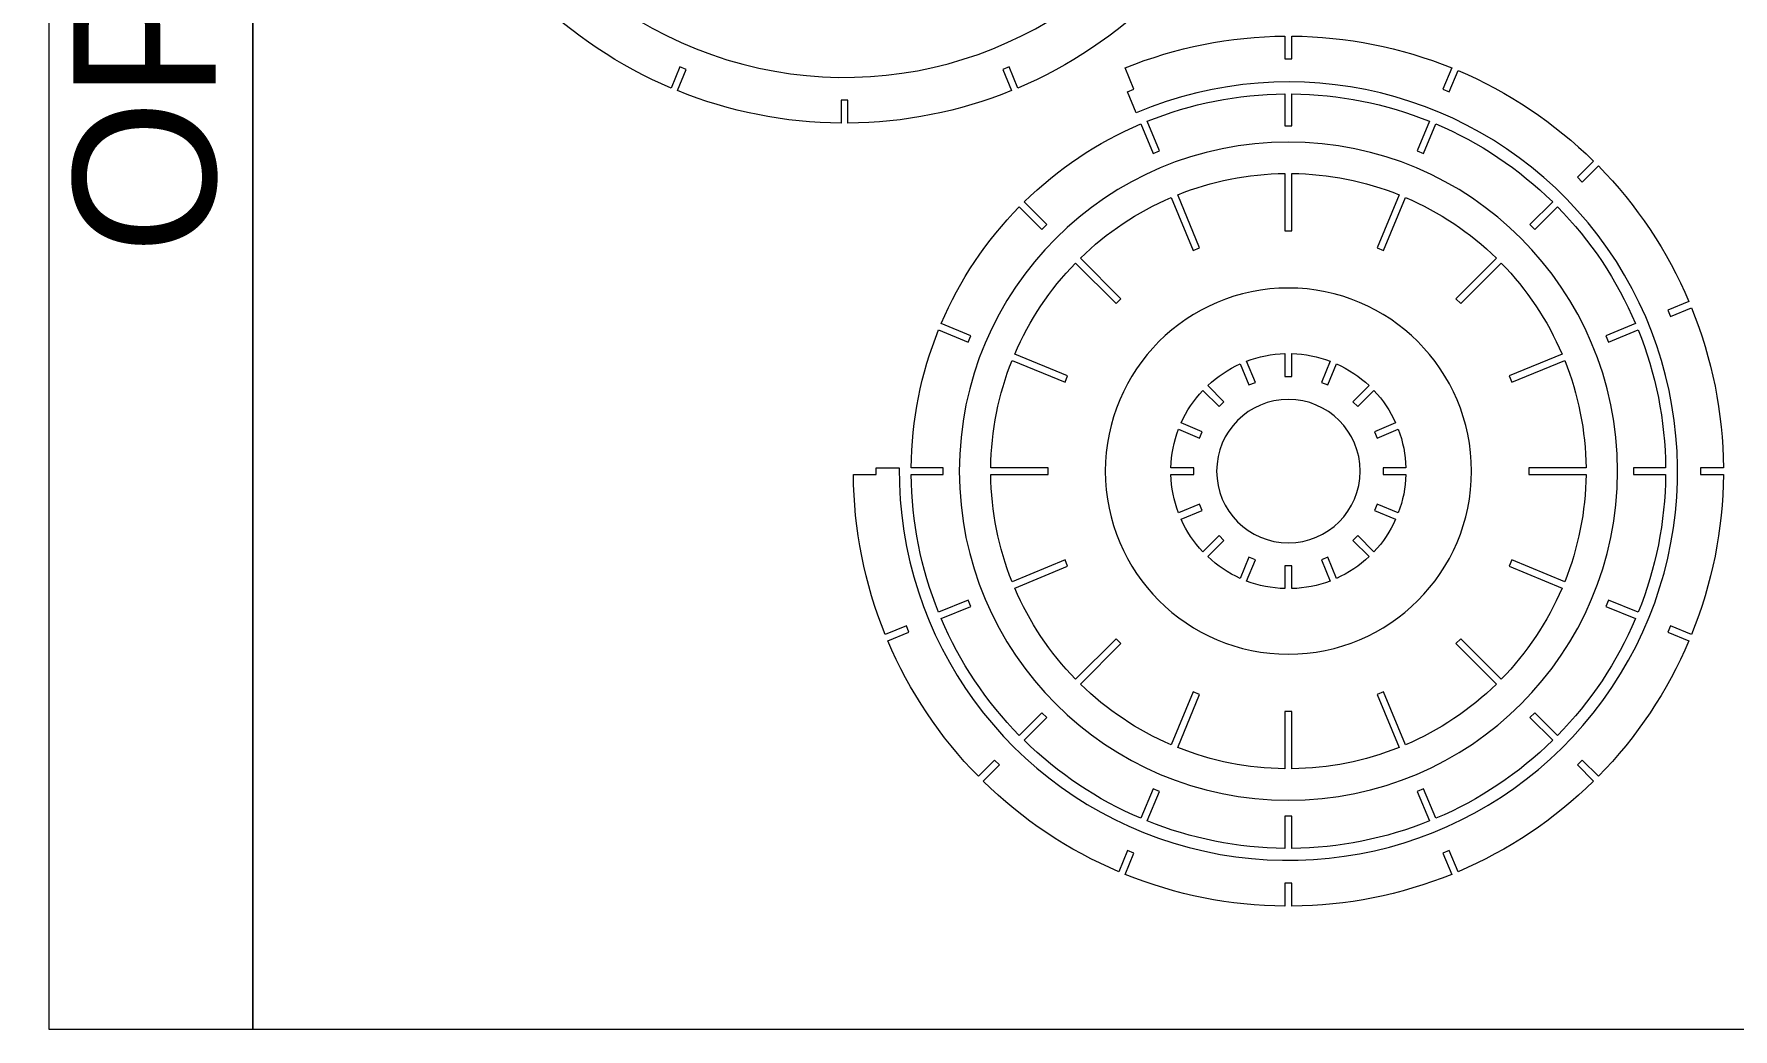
# Model space of a CAD drawing. Header units: millimetres. Extents: x -2039 to 2031, y -1914 to 1914.
# Drawn here: x -2039 to -556, y -1914 to -1046 of the extents above; entities that cross this region are included whole.
import ezdxf

# ---------------------------------------------------------------- set-up
doc = ezdxf.new("R2010")
doc.units = ezdxf.units.MM
doc.header["$MEASUREMENT"] = 0
doc.layers.add('Camada 1', color=7, linetype='Continuous')
doc.styles.add('1', font='Arial', dxfattribs={"height": 1})

msp = doc.modelspace()

# ---------------------------------------------------------------- linework, layer by layer
at = {"layer": 'Camada 1', "color": 142, "lineweight": 20}
for points in [[(-2026.1685, -1914.3925), (-1848.1343, -1914.3925), (-1848.1343, 204.1259), (-2026.1685, 204.1259), (-2026.1685, -1914.3925)], [(-1848.1343, -1914.3924), (2030.9509, -1914.3924), (2030.9509, 63.9714), (-1848.1343, 63.9714), (-1848.1343, -1914.3924)]]:
    msp.add_lwpolyline(points, close=True, dxfattribs=at)
at = {"layer": 'Camada 1', "color": 230, "lineweight": 9}
for points, knots in [([(-1059.4315, -459.0301), (-1094.3239, -424.6729), (-1135.4007, -397.2261), (-1180.4951, -378.1377), (-1180.4951, -378.1377), (-1180.4951, -378.1377), (-1188.1445, -396.6047), (-1188.1445, -396.6047), (-1188.1445, -396.6047), (-1188.1445, -396.6047), (-1193.6877, -394.3085), (-1193.6877, -394.3085), (-1193.6877, -394.3085), (-1193.6877, -394.3085), (-1186.0385, -375.8417), (-1186.0385, -375.8417), (-1186.0385, -375.8417), (-1231.4227, -357.4525), (-1279.8761, -347.8145), (-1328.8431, -347.4361), (-1328.8431, -347.4361), (-1328.8431, -347.4361), (-1328.8431, -367.4245), (-1328.8431, -367.4245), (-1328.8431, -367.4245), (-1328.8431, -367.4245), (-1334.8431, -367.4245), (-1334.8431, -367.4245), (-1334.8431, -367.4245), (-1334.8431, -367.4245), (-1334.8431, -347.4361), (-1334.8431, -347.4361), (-1334.8431, -347.4361), (-1383.8099, -347.8145), (-1432.2633, -357.4525), (-1477.6477, -375.8417), (-1477.6477, -375.8417), (-1477.6477, -375.8417), (-1469.9985, -394.3085), (-1469.9985, -394.3085), (-1469.9985, -394.3085), (-1469.9985, -394.3085), (-1475.5417, -396.6047), (-1475.5417, -396.6047), (-1475.5417, -396.6047), (-1475.5417, -396.6047), (-1467.8813, -415.0935), (-1467.8813, -415.0935), (-1467.8813, -415.0935), (-1326.1589, -354.9555), (-1161.7663, -395.0075), (-1063.5879, -513.5943), (-1063.5879, -513.5943), (-965.4093, -632.1809), (-956.7435, -801.1603), (-1042.2761, -929.1681), (-1042.2761, -929.1681), (-1127.8087, -1057.1761), (-1287.2417, -1113.8347), (-1434.3725, -1068.5099), (-1434.3725, -1068.5099), (-1581.5035, -1023.1851), (-1681.4163, -886.6327), (-1680.0901, -732.6845), (-1680.0901, -732.6845), (-1680.0901, -732.6845), (-1700.1031, -732.6845), (-1700.1031, -732.6845), (-1700.1031, -732.6845), (-1700.1031, -732.6845), (-1700.1031, -738.6845), (-1700.1031, -738.6845), (-1700.1031, -738.6845), (-1700.1031, -738.6845), (-1720.0915, -738.6845), (-1720.0915, -738.6845), (-1720.0915, -738.6845), (-1719.7131, -787.6513), (-1710.0751, -836.1047), (-1691.6859, -881.4891), (-1691.6859, -881.4891), (-1691.6859, -881.4891), (-1673.2189, -873.8399), (-1673.2189, -873.8399), (-1673.2189, -873.8399), (-1673.2189, -873.8399), (-1670.9229, -879.3831), (-1670.9229, -879.3831), (-1670.9229, -879.3831), (-1670.9229, -879.3831), (-1689.3897, -887.0323), (-1689.3897, -887.0323), (-1689.3897, -887.0323), (-1670.3013, -932.1271), (-1642.8547, -973.2039), (-1608.4975, -1008.0963), (-1608.4975, -1008.0963), (-1608.4975, -1008.0963), (-1594.3635, -993.9623), (-1594.3635, -993.9623), (-1594.3635, -993.9623), (-1594.3635, -993.9623), (-1590.1209, -998.2049), (-1590.1209, -998.2049), (-1590.1209, -998.2049), (-1590.1209, -998.2049), (-1604.2549, -1012.3389), (-1604.2549, -1012.3389), (-1604.2549, -1012.3389), (-1569.3625, -1046.6961), (-1528.2857, -1074.1429), (-1483.1909, -1093.2311), (-1483.1909, -1093.2311), (-1483.1909, -1093.2311), (-1475.5417, -1074.7643), (-1475.5417, -1074.7643), (-1475.5417, -1074.7643), (-1475.5417, -1074.7643), (-1469.9985, -1077.0605), (-1469.9985, -1077.0605), (-1469.9985, -1077.0605), (-1469.9985, -1077.0605), (-1477.6477, -1095.5273), (-1477.6477, -1095.5273), (-1477.6477, -1095.5273), (-1432.2633, -1113.9165), (-1383.8099, -1123.5545), (-1334.8431, -1123.9329), (-1334.8431, -1123.9329), (-1334.8431, -1123.9329), (-1334.8431, -1103.9445), (-1334.8431, -1103.9445), (-1334.8431, -1103.9445), (-1334.8431, -1103.9445), (-1328.8431, -1103.9445), (-1328.8431, -1103.9445), (-1328.8431, -1103.9445), (-1328.8431, -1103.9445), (-1328.8431, -1123.9329), (-1328.8431, -1123.9329), (-1328.8431, -1123.9329), (-1279.8761, -1123.5545), (-1231.4227, -1113.9165), (-1186.0385, -1095.5273), (-1186.0385, -1095.5273), (-1186.0385, -1095.5273), (-1193.6877, -1077.0605), (-1193.6877, -1077.0605), (-1193.6877, -1077.0605), (-1193.6877, -1077.0605), (-1188.1445, -1074.7643), (-1188.1445, -1074.7643), (-1188.1445, -1074.7643), (-1188.1445, -1074.7643), (-1180.4951, -1093.2311), (-1180.4951, -1093.2311), (-1180.4951, -1093.2311), (-1135.4007, -1074.1429), (-1094.3239, -1046.6961), (-1059.4315, -1012.3389), (-1059.4315, -1012.3389), (-1059.4315, -1012.3389), (-1073.5655, -998.2049), (-1073.5655, -998.2049), (-1073.5655, -998.2049), (-1073.5655, -998.2049), (-1069.3227, -993.9623), (-1069.3227, -993.9623), (-1069.3227, -993.9623), (-1069.3227, -993.9623), (-1055.1889, -1008.0963), (-1055.1889, -1008.0963), (-1055.1889, -1008.0963), (-1020.8315, -973.2039), (-993.3849, -932.1271), (-974.2965, -887.0323), (-974.2965, -887.0323), (-974.2965, -887.0323), (-992.7635, -879.3831), (-992.7635, -879.3831), (-992.7635, -879.3831), (-992.7635, -879.3831), (-990.4673, -873.8399), (-990.4673, -873.8399), (-990.4673, -873.8399), (-990.4673, -873.8399), (-972.0005, -881.4891), (-972.0005, -881.4891), (-972.0005, -881.4891), (-953.6111, -836.1047), (-943.9733, -787.6513), (-943.5949, -738.6845), (-943.5949, -738.6845), (-943.5949, -738.6845), (-963.5833, -738.6845), (-963.5833, -738.6845), (-963.5833, -738.6845), (-963.5833, -738.6845), (-963.5833, -732.6845), (-963.5833, -732.6845), (-963.5833, -732.6845), (-963.5833, -732.6845), (-943.5949, -732.6845), (-943.5949, -732.6845), (-943.5949, -732.6845), (-943.9733, -683.7175), (-953.6111, -635.2643), (-972.0005, -589.8799), (-972.0005, -589.8799), (-972.0005, -589.8799), (-990.4673, -597.5291), (-990.4673, -597.5291), (-990.4673, -597.5291), (-990.4673, -597.5291), (-992.7635, -591.9859), (-992.7635, -591.9859), (-992.7635, -591.9859), (-992.7635, -591.9859), (-974.2965, -584.3367), (-974.2965, -584.3367), (-974.2965, -584.3367), (-993.3849, -539.2419), (-1020.8315, -498.1651), (-1055.1889, -463.2727), (-1055.1889, -463.2727), (-1055.1889, -463.2727), (-1069.3227, -477.4067), (-1069.3227, -477.4067), (-1069.3227, -477.4067), (-1069.3227, -477.4067), (-1073.5655, -473.1641), (-1073.5655, -473.1641), (-1073.5655, -473.1641), (-1073.5655, -473.1641), (-1059.4315, -459.0301), (-1059.4315, -459.0301)], [0, 0, 0, 0, 0.016666667, 0.016666667, 0.016666667, 0.016666667, 0.033333333, 0.033333333, 0.033333333, 0.033333333, 0.05, 0.05, 0.05, 0.05, 0.066666667, 0.066666667, 0.066666667, 0.066666667, 0.083333333, 0.083333333, 0.083333333, 0.083333333, 0.1, 0.1, 0.1, 0.1, 0.116666667, 0.116666667, 0.116666667, 0.116666667, 0.133333333, 0.133333333, 0.133333333, 0.133333333, 0.15, 0.15, 0.15, 0.15, 0.166666667, 0.166666667, 0.166666667, 0.166666667, 0.183333333, 0.183333333, 0.183333333, 0.183333333, 0.2, 0.2, 0.2, 0.2, 0.216666667, 0.216666667, 0.216666667, 0.216666667, 0.233333333, 0.233333333, 0.233333333, 0.233333333, 0.25, 0.25, 0.25, 0.25, 0.266666667, 0.266666667, 0.266666667, 0.266666667, 0.283333333, 0.283333333, 0.283333333, 0.283333333, 0.3, 0.3, 0.3, 0.3, 0.316666667, 0.316666667, 0.316666667, 0.316666667, 0.333333333, 0.333333333, 0.333333333, 0.333333333, 0.35, 0.35, 0.35, 0.35, 0.366666667, 0.366666667, 0.366666667, 0.366666667, 0.383333333, 0.383333333, 0.383333333, 0.383333333, 0.4, 0.4, 0.4, 0.4, 0.416666667, 0.416666667, 0.416666667, 0.416666667, 0.433333333, 0.433333333, 0.433333333, 0.433333333, 0.45, 0.45, 0.45, 0.45, 0.466666667, 0.466666667, 0.466666667, 0.466666667, 0.483333333, 0.483333333, 0.483333333, 0.483333333, 0.5, 0.5, 0.5, 0.5, 0.516666667, 0.516666667, 0.516666667, 0.516666667, 0.533333333, 0.533333333, 0.533333333, 0.533333333, 0.55, 0.55, 0.55, 0.55, 0.566666667, 0.566666667, 0.566666667, 0.566666667, 0.583333333, 0.583333333, 0.583333333, 0.583333333, 0.6, 0.6, 0.6, 0.6, 0.616666667, 0.616666667, 0.616666667, 0.616666667, 0.633333333, 0.633333333, 0.633333333, 0.633333333, 0.65, 0.65, 0.65, 0.65, 0.666666667, 0.666666667, 0.666666667, 0.666666667, 0.683333333, 0.683333333, 0.683333333, 0.683333333, 0.7, 0.7, 0.7, 0.7, 0.716666667, 0.716666667, 0.716666667, 0.716666667, 0.733333333, 0.733333333, 0.733333333, 0.733333333, 0.75, 0.75, 0.75, 0.75, 0.766666667, 0.766666667, 0.766666667, 0.766666667, 0.783333333, 0.783333333, 0.783333333, 0.783333333, 0.8, 0.8, 0.8, 0.8, 0.816666667, 0.816666667, 0.816666667, 0.816666667, 0.833333333, 0.833333333, 0.833333333, 0.833333333, 0.85, 0.85, 0.85, 0.85, 0.866666667, 0.866666667, 0.866666667, 0.866666667, 0.883333333, 0.883333333, 0.883333333, 0.883333333, 0.9, 0.9, 0.9, 0.9, 0.916666667, 0.916666667, 0.916666667, 0.916666667, 0.933333333, 0.933333333, 0.933333333, 0.933333333, 0.95, 0.95, 0.95, 0.95, 0.966666667, 0.966666667, 0.966666667, 0.966666667, 1, 1, 1, 1]), ([(-1210.7161, -1698.1169), (-1176.6235, -1731.6749), (-1136.4961, -1758.4875), (-1092.4457, -1777.1429), (-1092.4457, -1777.1429), (-1092.4457, -1777.1429), (-1084.7967, -1758.6761), (-1084.7967, -1758.6761), (-1084.7967, -1758.6761), (-1084.7967, -1758.6761), (-1079.2533, -1760.9723), (-1079.2533, -1760.9723), (-1079.2533, -1760.9723), (-1079.2533, -1760.9723), (-1086.9025, -1779.4389), (-1086.9025, -1779.4389), (-1086.9025, -1779.4389), (-1042.5629, -1797.3959), (-995.2291, -1806.8111), (-947.3929, -1807.1891), (-947.3929, -1807.1891), (-947.3929, -1807.1891), (-947.3929, -1787.2009), (-947.3929, -1787.2009), (-947.3929, -1787.2009), (-947.3929, -1787.2009), (-941.3929, -1787.2009), (-941.3929, -1787.2009), (-941.3929, -1787.2009), (-941.3929, -1787.2009), (-941.3929, -1807.1891), (-941.3929, -1807.1891), (-941.3929, -1807.1891), (-893.5567, -1806.8111), (-846.2229, -1797.3959), (-801.8833, -1779.4389), (-801.8833, -1779.4389), (-801.8833, -1779.4389), (-809.5325, -1760.9723), (-809.5325, -1760.9723), (-809.5325, -1760.9723), (-809.5325, -1760.9723), (-803.9891, -1758.6761), (-803.9891, -1758.6761), (-803.9891, -1758.6761), (-803.9891, -1758.6761), (-796.3401, -1777.1429), (-796.3401, -1777.1429), (-796.3401, -1777.1429), (-752.2899, -1758.4875), (-712.1621, -1731.6749), (-678.0695, -1698.1169), (-678.0695, -1698.1169), (-678.0695, -1698.1169), (-692.2033, -1683.9833), (-692.2033, -1683.9833), (-692.2033, -1683.9833), (-692.2033, -1683.9833), (-687.9607, -1679.7405), (-687.9607, -1679.7405), (-687.9607, -1679.7405), (-687.9607, -1679.7405), (-673.8269, -1693.8743), (-673.8269, -1693.8743), (-673.8269, -1693.8743), (-640.2689, -1659.7817), (-613.4565, -1619.6541), (-594.8011, -1575.6041), (-594.8011, -1575.6041), (-594.8011, -1575.6041), (-613.2677, -1567.9549), (-613.2677, -1567.9549), (-613.2677, -1567.9549), (-613.2677, -1567.9549), (-610.9715, -1562.4117), (-610.9715, -1562.4117), (-610.9715, -1562.4117), (-610.9715, -1562.4117), (-592.5049, -1570.0607), (-592.5049, -1570.0607), (-592.5049, -1570.0607), (-574.5481, -1525.7211), (-565.1327, -1478.3873), (-564.7547, -1430.5511), (-564.7547, -1430.5511), (-564.7547, -1430.5511), (-584.7429, -1430.5511), (-584.7429, -1430.5511), (-584.7429, -1430.5511), (-584.7429, -1430.5511), (-584.7429, -1424.5511), (-584.7429, -1424.5511), (-584.7429, -1424.5511), (-584.7429, -1424.5511), (-564.7547, -1424.5511), (-564.7547, -1424.5511), (-564.7547, -1424.5511), (-565.1327, -1376.7149), (-574.5481, -1329.3811), (-592.5049, -1285.0415), (-592.5049, -1285.0415), (-592.5049, -1285.0415), (-610.9715, -1292.6907), (-610.9715, -1292.6907), (-610.9715, -1292.6907), (-610.9715, -1292.6907), (-613.2677, -1287.1475), (-613.2677, -1287.1475), (-613.2677, -1287.1475), (-613.2677, -1287.1475), (-594.8011, -1279.4983), (-594.8011, -1279.4983), (-594.8011, -1279.4983), (-613.4565, -1235.4481), (-640.2689, -1195.3203), (-673.8269, -1161.2277), (-673.8269, -1161.2277), (-673.8269, -1161.2277), (-687.9607, -1175.3615), (-687.9607, -1175.3615), (-687.9607, -1175.3615), (-687.9607, -1175.3615), (-692.2033, -1171.1189), (-692.2033, -1171.1189), (-692.2033, -1171.1189), (-692.2033, -1171.1189), (-678.0695, -1156.9851), (-678.0695, -1156.9851), (-678.0695, -1156.9851), (-712.1621, -1123.4271), (-752.2899, -1096.6147), (-796.3401, -1077.9593), (-796.3401, -1077.9593), (-796.3401, -1077.9593), (-803.9891, -1096.4259), (-803.9891, -1096.4259), (-803.9891, -1096.4259), (-803.9891, -1096.4259), (-809.5325, -1094.1299), (-809.5325, -1094.1299), (-809.5325, -1094.1299), (-809.5325, -1094.1299), (-801.8833, -1075.6631), (-801.8833, -1075.6631), (-801.8833, -1075.6631), (-846.2229, -1057.7063), (-893.5567, -1048.2911), (-941.3929, -1047.9131), (-941.3929, -1047.9131), (-941.3929, -1047.9131), (-941.3929, -1067.9011), (-941.3929, -1067.9011), (-941.3929, -1067.9011), (-941.3929, -1067.9011), (-947.3929, -1067.9011), (-947.3929, -1067.9011), (-947.3929, -1067.9011), (-947.3929, -1067.9011), (-947.3929, -1047.9131), (-947.3929, -1047.9131), (-947.3929, -1047.9131), (-995.2291, -1048.2911), (-1042.5629, -1057.7063), (-1086.9025, -1075.6631), (-1086.9025, -1075.6631), (-1086.9025, -1075.6631), (-1079.2533, -1094.1299), (-1079.2533, -1094.1299), (-1079.2533, -1094.1299), (-1079.2533, -1094.1299), (-1084.7967, -1096.4259), (-1084.7967, -1096.4259), (-1084.7967, -1096.4259), (-1084.7967, -1096.4259), (-1077.1363, -1114.9151), (-1077.1363, -1114.9151), (-1077.1363, -1114.9151), (-938.9177, -1056.2283), (-778.5659, -1095.2681), (-682.7933, -1210.9231), (-682.7933, -1210.9231), (-587.0205, -1326.5781), (-578.5591, -1491.3967), (-661.9847, -1616.2511), (-661.9847, -1616.2511), (-745.4103, -1741.1057), (-900.9213, -1796.3609), (-1044.4229, -1752.1371), (-1044.4229, -1752.1371), (-1187.9245, -1707.9131), (-1285.3557, -1574.7069), (-1284.0295, -1424.5511), (-1284.0295, -1424.5511), (-1284.0295, -1424.5511), (-1304.0427, -1424.5511), (-1304.0427, -1424.5511), (-1304.0427, -1424.5511), (-1304.0427, -1424.5511), (-1304.0427, -1430.5511), (-1304.0427, -1430.5511), (-1304.0427, -1430.5511), (-1304.0427, -1430.5511), (-1324.0309, -1430.5511), (-1324.0309, -1430.5511), (-1324.0309, -1430.5511), (-1323.6529, -1478.3873), (-1314.2375, -1525.7211), (-1296.2807, -1570.0607), (-1296.2807, -1570.0607), (-1296.2807, -1570.0607), (-1277.8141, -1562.4117), (-1277.8141, -1562.4117), (-1277.8141, -1562.4117), (-1277.8141, -1562.4117), (-1275.5179, -1567.9549), (-1275.5179, -1567.9549), (-1275.5179, -1567.9549), (-1275.5179, -1567.9549), (-1293.9845, -1575.6041), (-1293.9845, -1575.6041), (-1293.9845, -1575.6041), (-1275.3293, -1619.6541), (-1248.5167, -1659.7817), (-1214.9587, -1693.8743), (-1214.9587, -1693.8743), (-1214.9587, -1693.8743), (-1200.8249, -1679.7405), (-1200.8249, -1679.7405), (-1200.8249, -1679.7405), (-1200.8249, -1679.7405), (-1196.5823, -1683.9833), (-1196.5823, -1683.9833), (-1196.5823, -1683.9833), (-1196.5823, -1683.9833), (-1210.7161, -1698.1169), (-1210.7161, -1698.1169)], [0, 0, 0, 0, 0.016666667, 0.016666667, 0.016666667, 0.016666667, 0.033333333, 0.033333333, 0.033333333, 0.033333333, 0.05, 0.05, 0.05, 0.05, 0.066666667, 0.066666667, 0.066666667, 0.066666667, 0.083333333, 0.083333333, 0.083333333, 0.083333333, 0.1, 0.1, 0.1, 0.1, 0.116666667, 0.116666667, 0.116666667, 0.116666667, 0.133333333, 0.133333333, 0.133333333, 0.133333333, 0.15, 0.15, 0.15, 0.15, 0.166666667, 0.166666667, 0.166666667, 0.166666667, 0.183333333, 0.183333333, 0.183333333, 0.183333333, 0.2, 0.2, 0.2, 0.2, 0.216666667, 0.216666667, 0.216666667, 0.216666667, 0.233333333, 0.233333333, 0.233333333, 0.233333333, 0.25, 0.25, 0.25, 0.25, 0.266666667, 0.266666667, 0.266666667, 0.266666667, 0.283333333, 0.283333333, 0.283333333, 0.283333333, 0.3, 0.3, 0.3, 0.3, 0.316666667, 0.316666667, 0.316666667, 0.316666667, 0.333333333, 0.333333333, 0.333333333, 0.333333333, 0.35, 0.35, 0.35, 0.35, 0.366666667, 0.366666667, 0.366666667, 0.366666667, 0.383333333, 0.383333333, 0.383333333, 0.383333333, 0.4, 0.4, 0.4, 0.4, 0.416666667, 0.416666667, 0.416666667, 0.416666667, 0.433333333, 0.433333333, 0.433333333, 0.433333333, 0.45, 0.45, 0.45, 0.45, 0.466666667, 0.466666667, 0.466666667, 0.466666667, 0.483333333, 0.483333333, 0.483333333, 0.483333333, 0.5, 0.5, 0.5, 0.5, 0.516666667, 0.516666667, 0.516666667, 0.516666667, 0.533333333, 0.533333333, 0.533333333, 0.533333333, 0.55, 0.55, 0.55, 0.55, 0.566666667, 0.566666667, 0.566666667, 0.566666667, 0.583333333, 0.583333333, 0.583333333, 0.583333333, 0.6, 0.6, 0.6, 0.6, 0.616666667, 0.616666667, 0.616666667, 0.616666667, 0.633333333, 0.633333333, 0.633333333, 0.633333333, 0.65, 0.65, 0.65, 0.65, 0.666666667, 0.666666667, 0.666666667, 0.666666667, 0.683333333, 0.683333333, 0.683333333, 0.683333333, 0.7, 0.7, 0.7, 0.7, 0.716666667, 0.716666667, 0.716666667, 0.716666667, 0.733333333, 0.733333333, 0.733333333, 0.733333333, 0.75, 0.75, 0.75, 0.75, 0.766666667, 0.766666667, 0.766666667, 0.766666667, 0.783333333, 0.783333333, 0.783333333, 0.783333333, 0.8, 0.8, 0.8, 0.8, 0.816666667, 0.816666667, 0.816666667, 0.816666667, 0.833333333, 0.833333333, 0.833333333, 0.833333333, 0.85, 0.85, 0.85, 0.85, 0.866666667, 0.866666667, 0.866666667, 0.866666667, 0.883333333, 0.883333333, 0.883333333, 0.883333333, 0.9, 0.9, 0.9, 0.9, 0.916666667, 0.916666667, 0.916666667, 0.916666667, 0.933333333, 0.933333333, 0.933333333, 0.933333333, 0.95, 0.95, 0.95, 0.95, 0.966666667, 0.966666667, 0.966666667, 0.966666667, 1, 1, 1, 1]), ([(-641.4033, -1298.8017), (-657.5215, -1260.8701), (-680.6187, -1226.3025), (-709.4947, -1196.8955), (-709.4947, -1196.8955), (-709.4947, -1196.8955), (-729.2839, -1216.6849), (-729.2839, -1216.6849), (-729.2839, -1216.6849), (-729.2839, -1216.6849), (-733.5267, -1212.4423), (-733.5267, -1212.4423), (-733.5267, -1212.4423), (-733.5267, -1212.4423), (-713.7373, -1192.6529), (-713.7373, -1192.6529), (-713.7373, -1192.6529), (-743.1443, -1163.7771), (-777.7119, -1140.6797), (-815.6433, -1124.5615), (-815.6433, -1124.5615), (-815.6433, -1124.5615), (-826.3533, -1150.4175), (-826.3533, -1150.4175), (-826.3533, -1150.4175), (-826.3533, -1150.4175), (-831.8965, -1148.1215), (-831.8965, -1148.1215), (-831.8965, -1148.1215), (-831.8965, -1148.1215), (-821.1865, -1122.2655), (-821.1865, -1122.2655), (-821.1865, -1122.2655), (-859.4055, -1106.8411), (-900.1805, -1098.7305), (-941.3927, -1098.3549), (-941.3927, -1098.3549), (-941.3927, -1098.3549), (-941.3927, -1126.3413), (-941.3927, -1126.3413), (-941.3927, -1126.3413), (-941.3927, -1126.3413), (-947.3927, -1126.3413), (-947.3927, -1126.3413), (-947.3927, -1126.3413), (-947.3927, -1126.3413), (-947.3927, -1098.3549), (-947.3927, -1098.3549), (-947.3927, -1098.3549), (-988.6049, -1098.7305), (-1029.3803, -1106.8411), (-1067.5991, -1122.2655), (-1067.5991, -1122.2655), (-1067.5991, -1122.2655), (-1056.8891, -1148.1215), (-1056.8891, -1148.1215), (-1056.8891, -1148.1215), (-1056.8891, -1148.1215), (-1062.4325, -1150.4175), (-1062.4325, -1150.4175), (-1062.4325, -1150.4175), (-1062.4325, -1150.4175), (-1073.1423, -1124.5615), (-1073.1423, -1124.5615), (-1073.1423, -1124.5615), (-1111.0737, -1140.6797), (-1145.6413, -1163.7771), (-1175.0483, -1192.6529), (-1175.0483, -1192.6529), (-1175.0483, -1192.6529), (-1155.2591, -1212.4423), (-1155.2591, -1212.4423), (-1155.2591, -1212.4423), (-1155.2591, -1212.4423), (-1159.5017, -1216.6849), (-1159.5017, -1216.6849), (-1159.5017, -1216.6849), (-1159.5017, -1216.6849), (-1179.2911, -1196.8955), (-1179.2911, -1196.8955), (-1179.2911, -1196.8955), (-1208.1669, -1226.3025), (-1231.2643, -1260.8701), (-1247.3825, -1298.8017), (-1247.3825, -1298.8017), (-1247.3825, -1298.8017), (-1221.5265, -1309.5115), (-1221.5265, -1309.5115), (-1221.5265, -1309.5115), (-1221.5265, -1309.5115), (-1223.8225, -1315.0547), (-1223.8225, -1315.0547), (-1223.8225, -1315.0547), (-1223.8225, -1315.0547), (-1249.6785, -1304.3449), (-1249.6785, -1304.3449), (-1249.6785, -1304.3449), (-1265.1027, -1342.5637), (-1273.2135, -1383.3389), (-1273.5891, -1424.5513), (-1273.5891, -1424.5513), (-1273.5891, -1424.5513), (-1245.6027, -1424.5513), (-1245.6027, -1424.5513), (-1245.6027, -1424.5513), (-1245.6027, -1424.5513), (-1245.6027, -1430.5513), (-1245.6027, -1430.5513), (-1245.6027, -1430.5513), (-1245.6027, -1430.5513), (-1273.5891, -1430.5513), (-1273.5891, -1430.5513), (-1273.5891, -1430.5513), (-1273.2135, -1471.7635), (-1265.1027, -1512.5387), (-1249.6785, -1550.7575), (-1249.6785, -1550.7575), (-1249.6785, -1550.7575), (-1223.8225, -1540.0477), (-1223.8225, -1540.0477), (-1223.8225, -1540.0477), (-1223.8225, -1540.0477), (-1221.5265, -1545.5909), (-1221.5265, -1545.5909), (-1221.5265, -1545.5909), (-1221.5265, -1545.5909), (-1247.3825, -1556.3009), (-1247.3825, -1556.3009), (-1247.3825, -1556.3009), (-1231.2643, -1594.2323), (-1208.1669, -1628.7999), (-1179.2911, -1658.2069), (-1179.2911, -1658.2069), (-1179.2911, -1658.2069), (-1159.5017, -1638.4175), (-1159.5017, -1638.4175), (-1159.5017, -1638.4175), (-1159.5017, -1638.4175), (-1155.2591, -1642.6601), (-1155.2591, -1642.6601), (-1155.2591, -1642.6601), (-1155.2591, -1642.6601), (-1175.0483, -1662.4495), (-1175.0483, -1662.4495), (-1175.0483, -1662.4495), (-1145.6413, -1691.3253), (-1111.0737, -1714.4227), (-1073.1423, -1730.5409), (-1073.1423, -1730.5409), (-1073.1423, -1730.5409), (-1062.4325, -1704.6849), (-1062.4325, -1704.6849), (-1062.4325, -1704.6849), (-1062.4325, -1704.6849), (-1056.8891, -1706.9811), (-1056.8891, -1706.9811), (-1056.8891, -1706.9811), (-1056.8891, -1706.9811), (-1067.5991, -1732.8371), (-1067.5991, -1732.8371), (-1067.5991, -1732.8371), (-1029.3803, -1748.2613), (-988.6049, -1756.3719), (-947.3927, -1756.7475), (-947.3927, -1756.7475), (-947.3927, -1756.7475), (-947.3927, -1728.7613), (-947.3927, -1728.7613), (-947.3927, -1728.7613), (-947.3927, -1728.7613), (-941.3927, -1728.7613), (-941.3927, -1728.7613), (-941.3927, -1728.7613), (-941.3927, -1728.7613), (-941.3927, -1756.7475), (-941.3927, -1756.7475), (-941.3927, -1756.7475), (-900.1805, -1756.3719), (-859.4055, -1748.2613), (-821.1865, -1732.8371), (-821.1865, -1732.8371), (-821.1865, -1732.8371), (-831.8965, -1706.9811), (-831.8965, -1706.9811), (-831.8965, -1706.9811), (-831.8965, -1706.9811), (-826.3533, -1704.6849), (-826.3533, -1704.6849), (-826.3533, -1704.6849), (-826.3533, -1704.6849), (-815.6433, -1730.5409), (-815.6433, -1730.5409), (-815.6433, -1730.5409), (-777.7119, -1714.4227), (-743.1443, -1691.3253), (-713.7373, -1662.4495), (-713.7373, -1662.4495), (-713.7373, -1662.4495), (-733.5267, -1642.6601), (-733.5267, -1642.6601), (-733.5267, -1642.6601), (-733.5267, -1642.6601), (-729.2839, -1638.4175), (-729.2839, -1638.4175), (-729.2839, -1638.4175), (-729.2839, -1638.4175), (-709.4947, -1658.2069), (-709.4947, -1658.2069), (-709.4947, -1658.2069), (-680.6187, -1628.7999), (-657.5215, -1594.2323), (-641.4033, -1556.3009), (-641.4033, -1556.3009), (-641.4033, -1556.3009), (-667.2593, -1545.5909), (-667.2593, -1545.5909), (-667.2593, -1545.5909), (-667.2593, -1545.5909), (-664.9631, -1540.0477), (-664.9631, -1540.0477), (-664.9631, -1540.0477), (-664.9631, -1540.0477), (-639.1071, -1550.7575), (-639.1071, -1550.7575), (-639.1071, -1550.7575), (-623.6829, -1512.5387), (-615.5721, -1471.7635), (-615.1965, -1430.5513), (-615.1965, -1430.5513), (-615.1965, -1430.5513), (-643.1829, -1430.5513), (-643.1829, -1430.5513), (-643.1829, -1430.5513), (-643.1829, -1430.5513), (-643.1829, -1424.5513), (-643.1829, -1424.5513), (-643.1829, -1424.5513), (-643.1829, -1424.5513), (-615.1965, -1424.5513), (-615.1965, -1424.5513), (-615.1965, -1424.5513), (-615.5721, -1383.3389), (-623.6829, -1342.5637), (-639.1071, -1304.3449), (-639.1071, -1304.3449), (-639.1071, -1304.3449), (-664.9631, -1315.0547), (-664.9631, -1315.0547), (-664.9631, -1315.0547), (-664.9631, -1315.0547), (-667.2593, -1309.5115), (-667.2593, -1309.5115), (-667.2593, -1309.5115), (-667.2593, -1309.5115), (-641.4033, -1298.8017), (-641.4033, -1298.8017)], [0, 0, 0, 0, 0.015384615, 0.015384615, 0.015384615, 0.015384615, 0.030769231, 0.030769231, 0.030769231, 0.030769231, 0.046153846, 0.046153846, 0.046153846, 0.046153846, 0.061538462, 0.061538462, 0.061538462, 0.061538462, 0.076923077, 0.076923077, 0.076923077, 0.076923077, 0.092307692, 0.092307692, 0.092307692, 0.092307692, 0.107692308, 0.107692308, 0.107692308, 0.107692308, 0.123076923, 0.123076923, 0.123076923, 0.123076923, 0.138461538, 0.138461538, 0.138461538, 0.138461538, 0.153846154, 0.153846154, 0.153846154, 0.153846154, 0.169230769, 0.169230769, 0.169230769, 0.169230769, 0.184615385, 0.184615385, 0.184615385, 0.184615385, 0.2, 0.2, 0.2, 0.2, 0.215384615, 0.215384615, 0.215384615, 0.215384615, 0.230769231, 0.230769231, 0.230769231, 0.230769231, 0.246153846, 0.246153846, 0.246153846, 0.246153846, 0.261538462, 0.261538462, 0.261538462, 0.261538462, 0.276923077, 0.276923077, 0.276923077, 0.276923077, 0.292307692, 0.292307692, 0.292307692, 0.292307692, 0.307692308, 0.307692308, 0.307692308, 0.307692308, 0.323076923, 0.323076923, 0.323076923, 0.323076923, 0.338461538, 0.338461538, 0.338461538, 0.338461538, 0.353846154, 0.353846154, 0.353846154, 0.353846154, 0.369230769, 0.369230769, 0.369230769, 0.369230769, 0.384615385, 0.384615385, 0.384615385, 0.384615385, 0.4, 0.4, 0.4, 0.4, 0.415384615, 0.415384615, 0.415384615, 0.415384615, 0.430769231, 0.430769231, 0.430769231, 0.430769231, 0.446153846, 0.446153846, 0.446153846, 0.446153846, 0.461538462, 0.461538462, 0.461538462, 0.461538462, 0.476923077, 0.476923077, 0.476923077, 0.476923077, 0.492307692, 0.492307692, 0.492307692, 0.492307692, 0.507692308, 0.507692308, 0.507692308, 0.507692308, 0.523076923, 0.523076923, 0.523076923, 0.523076923, 0.538461538, 0.538461538, 0.538461538, 0.538461538, 0.553846154, 0.553846154, 0.553846154, 0.553846154, 0.569230769, 0.569230769, 0.569230769, 0.569230769, 0.584615385, 0.584615385, 0.584615385, 0.584615385, 0.6, 0.6, 0.6, 0.6, 0.615384615, 0.615384615, 0.615384615, 0.615384615, 0.630769231, 0.630769231, 0.630769231, 0.630769231, 0.646153846, 0.646153846, 0.646153846, 0.646153846, 0.661538462, 0.661538462, 0.661538462, 0.661538462, 0.676923077, 0.676923077, 0.676923077, 0.676923077, 0.692307692, 0.692307692, 0.692307692, 0.692307692, 0.707692308, 0.707692308, 0.707692308, 0.707692308, 0.723076923, 0.723076923, 0.723076923, 0.723076923, 0.738461538, 0.738461538, 0.738461538, 0.738461538, 0.753846154, 0.753846154, 0.753846154, 0.753846154, 0.769230769, 0.769230769, 0.769230769, 0.769230769, 0.784615385, 0.784615385, 0.784615385, 0.784615385, 0.8, 0.8, 0.8, 0.8, 0.815384615, 0.815384615, 0.815384615, 0.815384615, 0.830769231, 0.830769231, 0.830769231, 0.830769231, 0.846153846, 0.846153846, 0.846153846, 0.846153846, 0.861538462, 0.861538462, 0.861538462, 0.861538462, 0.876923077, 0.876923077, 0.876923077, 0.876923077, 0.892307692, 0.892307692, 0.892307692, 0.892307692, 0.907692308, 0.907692308, 0.907692308, 0.907692308, 0.923076923, 0.923076923, 0.923076923, 0.923076923, 0.938461538, 0.938461538, 0.938461538, 0.938461538, 0.953846154, 0.953846154, 0.953846154, 0.953846154, 0.969230769, 0.969230769, 0.969230769, 0.969230769, 1, 1, 1, 1]), ([(-944.3923, -1140.3413), (-785.7709, -1140.3415), (-657.1829, -1268.9297), (-657.1829, -1427.5527), (-657.1829, -1427.5527), (-657.1837, -1586.1743), (-785.7725, -1714.7619), (-944.3939, -1714.7613), (-944.3939, -1714.7613), (-1103.0155, -1714.7605), (-1231.6031, -1586.1721), (-1231.6027, -1427.5505), (-1231.6027, -1427.5505), (-1231.6023, -1268.9289), (-1103.0139, -1140.3411), (-944.3923, -1140.3413)], [0, 0, 0, 0, 0.2, 0.2, 0.2, 0.2, 0.4, 0.4, 0.4, 0.4, 0.6, 0.6, 0.6, 0.6, 1, 1, 1, 1]), ([(-751.7387, -1344.5041), (-751.7387, -1344.5041), (-705.5607, -1325.3765), (-705.5607, -1325.3765), (-705.5607, -1325.3765), (-718.1845, -1295.8683), (-736.1675, -1268.9549), (-758.5985, -1245.9995), (-758.5985, -1245.9995), (-758.5985, -1245.9995), (-793.9417, -1281.3427), (-793.9417, -1281.3427), (-793.9417, -1281.3427), (-793.9417, -1281.3427), (-798.1843, -1277.1001), (-798.1843, -1277.1001), (-798.1843, -1277.1001), (-798.1843, -1277.1001), (-762.8413, -1241.7569), (-762.8413, -1241.7569), (-762.8413, -1241.7569), (-785.7965, -1219.3259), (-812.7099, -1201.3429), (-842.2181, -1188.7191), (-842.2181, -1188.7191), (-842.2181, -1188.7191), (-861.3457, -1234.8969), (-861.3457, -1234.8969), (-861.3457, -1234.8969), (-861.3457, -1234.8969), (-866.8889, -1232.6009), (-866.8889, -1232.6009), (-866.8889, -1232.6009), (-866.8889, -1232.6009), (-847.7613, -1186.4229), (-847.7613, -1186.4229), (-847.7613, -1186.4229), (-877.5533, -1174.4839), (-909.2997, -1168.1691), (-941.3927, -1167.7985), (-941.3927, -1167.7985), (-941.3927, -1167.7985), (-941.3927, -1217.7811), (-941.3927, -1217.7811), (-941.3927, -1217.7811), (-941.3927, -1217.7811), (-947.3927, -1217.7811), (-947.3927, -1217.7811), (-947.3927, -1217.7811), (-947.3927, -1217.7811), (-947.3927, -1167.7985), (-947.3927, -1167.7985), (-947.3927, -1167.7985), (-979.4857, -1168.1691), (-1011.2323, -1174.4839), (-1041.0241, -1186.4229), (-1041.0241, -1186.4229), (-1041.0241, -1186.4229), (-1021.8967, -1232.6009), (-1021.8967, -1232.6009), (-1021.8967, -1232.6009), (-1021.8967, -1232.6009), (-1027.4399, -1234.8969), (-1027.4399, -1234.8969), (-1027.4399, -1234.8969), (-1027.4399, -1234.8969), (-1046.5675, -1188.7191), (-1046.5675, -1188.7191), (-1046.5675, -1188.7191), (-1076.0757, -1201.3429), (-1102.9891, -1219.3259), (-1125.9443, -1241.7569), (-1125.9443, -1241.7569), (-1125.9443, -1241.7569), (-1090.6013, -1277.1001), (-1090.6013, -1277.1001), (-1090.6013, -1277.1001), (-1090.6013, -1277.1001), (-1094.8439, -1281.3427), (-1094.8439, -1281.3427), (-1094.8439, -1281.3427), (-1094.8439, -1281.3427), (-1130.1869, -1245.9995), (-1130.1869, -1245.9995), (-1130.1869, -1245.9995), (-1152.6181, -1268.9549), (-1170.6009, -1295.8683), (-1183.2249, -1325.3765), (-1183.2249, -1325.3765), (-1183.2249, -1325.3765), (-1137.0469, -1344.5041), (-1137.0469, -1344.5041), (-1137.0469, -1344.5041), (-1137.0469, -1344.5041), (-1139.3431, -1350.0473), (-1139.3431, -1350.0473), (-1139.3431, -1350.0473), (-1139.3431, -1350.0473), (-1185.5209, -1330.9197), (-1185.5209, -1330.9197), (-1185.5209, -1330.9197), (-1197.4601, -1360.7117), (-1203.7747, -1392.4581), (-1204.1455, -1424.5511), (-1204.1455, -1424.5511), (-1204.1455, -1424.5511), (-1154.1627, -1424.5511), (-1154.1627, -1424.5511), (-1154.1627, -1424.5511), (-1154.1627, -1424.5511), (-1154.1627, -1430.5511), (-1154.1627, -1430.5511), (-1154.1627, -1430.5511), (-1154.1627, -1430.5511), (-1204.1455, -1430.5511), (-1204.1455, -1430.5511), (-1204.1455, -1430.5511), (-1203.7747, -1462.6441), (-1197.4601, -1494.3907), (-1185.5209, -1524.1825), (-1185.5209, -1524.1825), (-1185.5209, -1524.1825), (-1139.3431, -1505.0551), (-1139.3431, -1505.0551), (-1139.3431, -1505.0551), (-1139.3431, -1505.0551), (-1137.0469, -1510.5983), (-1137.0469, -1510.5983), (-1137.0469, -1510.5983), (-1137.0469, -1510.5983), (-1183.2249, -1529.7259), (-1183.2249, -1529.7259), (-1183.2249, -1529.7259), (-1170.6009, -1559.2341), (-1152.6181, -1586.1475), (-1130.1869, -1609.1027), (-1130.1869, -1609.1027), (-1130.1869, -1609.1027), (-1094.8439, -1573.7597), (-1094.8439, -1573.7597), (-1094.8439, -1573.7597), (-1094.8439, -1573.7597), (-1090.6013, -1578.0023), (-1090.6013, -1578.0023), (-1090.6013, -1578.0023), (-1090.6013, -1578.0023), (-1125.9443, -1613.3453), (-1125.9443, -1613.3453), (-1125.9443, -1613.3453), (-1102.9891, -1635.7765), (-1076.0757, -1653.7593), (-1046.5675, -1666.3833), (-1046.5675, -1666.3833), (-1046.5675, -1666.3833), (-1027.4399, -1620.2053), (-1027.4399, -1620.2053), (-1027.4399, -1620.2053), (-1027.4399, -1620.2053), (-1021.8967, -1622.5015), (-1021.8967, -1622.5015), (-1021.8967, -1622.5015), (-1021.8967, -1622.5015), (-1041.0241, -1668.6793), (-1041.0241, -1668.6793), (-1041.0241, -1668.6793), (-1011.2323, -1680.6185), (-979.4857, -1686.9331), (-947.3927, -1687.3039), (-947.3927, -1687.3039), (-947.3927, -1687.3039), (-947.3927, -1637.3211), (-947.3927, -1637.3211), (-947.3927, -1637.3211), (-947.3927, -1637.3211), (-941.3927, -1637.3211), (-941.3927, -1637.3211), (-941.3927, -1637.3211), (-941.3927, -1637.3211), (-941.3927, -1687.3039), (-941.3927, -1687.3039), (-941.3927, -1687.3039), (-909.2997, -1686.9331), (-877.5533, -1680.6185), (-847.7613, -1668.6793), (-847.7613, -1668.6793), (-847.7613, -1668.6793), (-866.8889, -1622.5015), (-866.8889, -1622.5015), (-866.8889, -1622.5015), (-866.8889, -1622.5015), (-861.3457, -1620.2053), (-861.3457, -1620.2053), (-861.3457, -1620.2053), (-861.3457, -1620.2053), (-842.2181, -1666.3833), (-842.2181, -1666.3833), (-842.2181, -1666.3833), (-812.7099, -1653.7593), (-785.7965, -1635.7765), (-762.8413, -1613.3453), (-762.8413, -1613.3453), (-762.8413, -1613.3453), (-798.1843, -1578.0023), (-798.1843, -1578.0023), (-798.1843, -1578.0023), (-798.1843, -1578.0023), (-793.9417, -1573.7597), (-793.9417, -1573.7597), (-793.9417, -1573.7597), (-793.9417, -1573.7597), (-758.5985, -1609.1027), (-758.5985, -1609.1027), (-758.5985, -1609.1027), (-736.1675, -1586.1475), (-718.1845, -1559.2341), (-705.5607, -1529.7259), (-705.5607, -1529.7259), (-705.5607, -1529.7259), (-751.7387, -1510.5983), (-751.7387, -1510.5983), (-751.7387, -1510.5983), (-751.7387, -1510.5983), (-749.4425, -1505.0551), (-749.4425, -1505.0551), (-749.4425, -1505.0551), (-749.4425, -1505.0551), (-703.2645, -1524.1825), (-703.2645, -1524.1825), (-703.2645, -1524.1825), (-691.3255, -1494.3907), (-685.0107, -1462.6441), (-684.6401, -1430.5511), (-684.6401, -1430.5511), (-684.6401, -1430.5511), (-734.6227, -1430.5511), (-734.6227, -1430.5511), (-734.6227, -1430.5511), (-734.6227, -1430.5511), (-734.6227, -1424.5511), (-734.6227, -1424.5511), (-734.6227, -1424.5511), (-734.6227, -1424.5511), (-684.6401, -1424.5511), (-684.6401, -1424.5511), (-684.6401, -1424.5511), (-685.0107, -1392.4581), (-691.3255, -1360.7117), (-703.2645, -1330.9197), (-703.2645, -1330.9197), (-703.2645, -1330.9197), (-749.4425, -1350.0473), (-749.4425, -1350.0473), (-749.4425, -1350.0473), (-749.4425, -1350.0473), (-751.7387, -1344.5041), (-751.7387, -1344.5041)], [0, 0, 0, 0, 0.015384615, 0.015384615, 0.015384615, 0.015384615, 0.030769231, 0.030769231, 0.030769231, 0.030769231, 0.046153846, 0.046153846, 0.046153846, 0.046153846, 0.061538462, 0.061538462, 0.061538462, 0.061538462, 0.076923077, 0.076923077, 0.076923077, 0.076923077, 0.092307692, 0.092307692, 0.092307692, 0.092307692, 0.107692308, 0.107692308, 0.107692308, 0.107692308, 0.123076923, 0.123076923, 0.123076923, 0.123076923, 0.138461538, 0.138461538, 0.138461538, 0.138461538, 0.153846154, 0.153846154, 0.153846154, 0.153846154, 0.169230769, 0.169230769, 0.169230769, 0.169230769, 0.184615385, 0.184615385, 0.184615385, 0.184615385, 0.2, 0.2, 0.2, 0.2, 0.215384615, 0.215384615, 0.215384615, 0.215384615, 0.230769231, 0.230769231, 0.230769231, 0.230769231, 0.246153846, 0.246153846, 0.246153846, 0.246153846, 0.261538462, 0.261538462, 0.261538462, 0.261538462, 0.276923077, 0.276923077, 0.276923077, 0.276923077, 0.292307692, 0.292307692, 0.292307692, 0.292307692, 0.307692308, 0.307692308, 0.307692308, 0.307692308, 0.323076923, 0.323076923, 0.323076923, 0.323076923, 0.338461538, 0.338461538, 0.338461538, 0.338461538, 0.353846154, 0.353846154, 0.353846154, 0.353846154, 0.369230769, 0.369230769, 0.369230769, 0.369230769, 0.384615385, 0.384615385, 0.384615385, 0.384615385, 0.4, 0.4, 0.4, 0.4, 0.415384615, 0.415384615, 0.415384615, 0.415384615, 0.430769231, 0.430769231, 0.430769231, 0.430769231, 0.446153846, 0.446153846, 0.446153846, 0.446153846, 0.461538462, 0.461538462, 0.461538462, 0.461538462, 0.476923077, 0.476923077, 0.476923077, 0.476923077, 0.492307692, 0.492307692, 0.492307692, 0.492307692, 0.507692308, 0.507692308, 0.507692308, 0.507692308, 0.523076923, 0.523076923, 0.523076923, 0.523076923, 0.538461538, 0.538461538, 0.538461538, 0.538461538, 0.553846154, 0.553846154, 0.553846154, 0.553846154, 0.569230769, 0.569230769, 0.569230769, 0.569230769, 0.584615385, 0.584615385, 0.584615385, 0.584615385, 0.6, 0.6, 0.6, 0.6, 0.615384615, 0.615384615, 0.615384615, 0.615384615, 0.630769231, 0.630769231, 0.630769231, 0.630769231, 0.646153846, 0.646153846, 0.646153846, 0.646153846, 0.661538462, 0.661538462, 0.661538462, 0.661538462, 0.676923077, 0.676923077, 0.676923077, 0.676923077, 0.692307692, 0.692307692, 0.692307692, 0.692307692, 0.707692308, 0.707692308, 0.707692308, 0.707692308, 0.723076923, 0.723076923, 0.723076923, 0.723076923, 0.738461538, 0.738461538, 0.738461538, 0.738461538, 0.753846154, 0.753846154, 0.753846154, 0.753846154, 0.769230769, 0.769230769, 0.769230769, 0.769230769, 0.784615385, 0.784615385, 0.784615385, 0.784615385, 0.8, 0.8, 0.8, 0.8, 0.815384615, 0.815384615, 0.815384615, 0.815384615, 0.830769231, 0.830769231, 0.830769231, 0.830769231, 0.846153846, 0.846153846, 0.846153846, 0.846153846, 0.861538462, 0.861538462, 0.861538462, 0.861538462, 0.876923077, 0.876923077, 0.876923077, 0.876923077, 0.892307692, 0.892307692, 0.892307692, 0.892307692, 0.907692308, 0.907692308, 0.907692308, 0.907692308, 0.923076923, 0.923076923, 0.923076923, 0.923076923, 0.938461538, 0.938461538, 0.938461538, 0.938461538, 0.953846154, 0.953846154, 0.953846154, 0.953846154, 0.969230769, 0.969230769, 0.969230769, 0.969230769, 1, 1, 1, 1]), ([(-944.3925, -1267.7811), (-856.1541, -1267.7813), (-784.6227, -1339.3127), (-784.6227, -1427.5521), (-784.6227, -1427.5521), (-784.6233, -1515.7905), (-856.1549, -1587.3215), (-944.3935, -1587.3211), (-944.3935, -1587.3211), (-1032.6319, -1587.3209), (-1104.1631, -1515.7891), (-1104.1627, -1427.5507), (-1104.1627, -1427.5507), (-1104.1625, -1339.3123), (-1032.6311, -1267.7811), (-944.3925, -1267.7811)], [0, 0, 0, 0, 0.2, 0.2, 0.2, 0.2, 0.4, 0.4, 0.4, 0.4, 0.6, 0.6, 0.6, 0.6, 1, 1, 1, 1]), ([(-978.7779, -1352.3777), (-978.7779, -1352.3777), (-986.4149, -1333.9405), (-986.4149, -1333.9405), (-986.4149, -1333.9405), (-996.8679, -1338.6329), (-1006.4613, -1345.0431), (-1014.7967, -1352.9047), (-1014.7967, -1352.9047), (-1014.7967, -1352.9047), (-1000.6855, -1367.0159), (-1000.6855, -1367.0159), (-1000.6855, -1367.0159), (-1000.6855, -1367.0159), (-1004.9283, -1371.2585), (-1004.9283, -1371.2585), (-1004.9283, -1371.2585), (-1004.9283, -1371.2585), (-1019.0393, -1357.1473), (-1019.0393, -1357.1473), (-1019.0393, -1357.1473), (-1026.9011, -1365.4829), (-1033.3111, -1375.0761), (-1038.0035, -1385.5293), (-1038.0035, -1385.5293), (-1038.0035, -1385.5293), (-1019.5665, -1393.1661), (-1019.5665, -1393.1661), (-1019.5665, -1393.1661), (-1019.5665, -1393.1661), (-1021.8625, -1398.7095), (-1021.8625, -1398.7095), (-1021.8625, -1398.7095), (-1021.8625, -1398.7095), (-1040.2997, -1391.0725), (-1040.2997, -1391.0725), (-1040.2997, -1391.0725), (-1044.3731, -1401.7821), (-1046.6239, -1413.0981), (-1046.9589, -1424.5513), (-1046.9589, -1424.5513), (-1046.9589, -1424.5513), (-1027.0029, -1424.5513), (-1027.0029, -1424.5513), (-1027.0029, -1424.5513), (-1027.0029, -1424.5513), (-1027.0029, -1430.5513), (-1027.0029, -1430.5513), (-1027.0029, -1430.5513), (-1027.0029, -1430.5513), (-1046.9589, -1430.5513), (-1046.9589, -1430.5513), (-1046.9589, -1430.5513), (-1046.6239, -1442.0043), (-1044.3731, -1453.3205), (-1040.2997, -1464.0299), (-1040.2997, -1464.0299), (-1040.2997, -1464.0299), (-1021.8625, -1456.3931), (-1021.8625, -1456.3931), (-1021.8625, -1456.3931), (-1021.8625, -1456.3931), (-1019.5665, -1461.9363), (-1019.5665, -1461.9363), (-1019.5665, -1461.9363), (-1019.5665, -1461.9363), (-1038.0035, -1469.5733), (-1038.0035, -1469.5733), (-1038.0035, -1469.5733), (-1033.3111, -1480.0263), (-1026.9011, -1489.6197), (-1019.0393, -1497.9551), (-1019.0393, -1497.9551), (-1019.0393, -1497.9551), (-1004.9283, -1483.8441), (-1004.9283, -1483.8441), (-1004.9283, -1483.8441), (-1004.9283, -1483.8441), (-1000.6855, -1488.0867), (-1000.6855, -1488.0867), (-1000.6855, -1488.0867), (-1000.6855, -1488.0867), (-1014.7967, -1502.1977), (-1014.7967, -1502.1977), (-1014.7967, -1502.1977), (-1006.4613, -1510.0595), (-996.8679, -1516.4695), (-986.4149, -1521.1619), (-986.4149, -1521.1619), (-986.4149, -1521.1619), (-978.7779, -1502.7249), (-978.7779, -1502.7249), (-978.7779, -1502.7249), (-978.7779, -1502.7249), (-973.2347, -1505.0209), (-973.2347, -1505.0209), (-973.2347, -1505.0209), (-973.2347, -1505.0209), (-980.8715, -1523.4581), (-980.8715, -1523.4581), (-980.8715, -1523.4581), (-970.1621, -1527.5315), (-958.8459, -1529.7823), (-947.3929, -1530.1173), (-947.3929, -1530.1173), (-947.3929, -1530.1173), (-947.3929, -1510.1613), (-947.3929, -1510.1613), (-947.3929, -1510.1613), (-947.3929, -1510.1613), (-941.3929, -1510.1613), (-941.3929, -1510.1613), (-941.3929, -1510.1613), (-941.3929, -1510.1613), (-941.3929, -1530.1173), (-941.3929, -1530.1173), (-941.3929, -1530.1173), (-929.9397, -1529.7823), (-918.6235, -1527.5315), (-907.9141, -1523.4581), (-907.9141, -1523.4581), (-907.9141, -1523.4581), (-915.5509, -1505.0209), (-915.5509, -1505.0209), (-915.5509, -1505.0209), (-915.5509, -1505.0209), (-910.0077, -1502.7249), (-910.0077, -1502.7249), (-910.0077, -1502.7249), (-910.0077, -1502.7249), (-902.3709, -1521.1619), (-902.3709, -1521.1619), (-902.3709, -1521.1619), (-891.9177, -1516.4695), (-882.3243, -1510.0595), (-873.9889, -1502.1977), (-873.9889, -1502.1977), (-873.9889, -1502.1977), (-888.1001, -1488.0867), (-888.1001, -1488.0867), (-888.1001, -1488.0867), (-888.1001, -1488.0867), (-883.8575, -1483.8441), (-883.8575, -1483.8441), (-883.8575, -1483.8441), (-883.8575, -1483.8441), (-869.7463, -1497.9551), (-869.7463, -1497.9551), (-869.7463, -1497.9551), (-861.8845, -1489.6197), (-855.4745, -1480.0263), (-850.7821, -1469.5733), (-850.7821, -1469.5733), (-850.7821, -1469.5733), (-869.2191, -1461.9363), (-869.2191, -1461.9363), (-869.2191, -1461.9363), (-869.2191, -1461.9363), (-866.9231, -1456.3931), (-866.9231, -1456.3931), (-866.9231, -1456.3931), (-866.9231, -1456.3931), (-848.4861, -1464.0299), (-848.4861, -1464.0299), (-848.4861, -1464.0299), (-844.4125, -1453.3205), (-842.1617, -1442.0043), (-841.8267, -1430.5513), (-841.8267, -1430.5513), (-841.8267, -1430.5513), (-861.7829, -1430.5513), (-861.7829, -1430.5513), (-861.7829, -1430.5513), (-861.7829, -1430.5513), (-861.7829, -1424.5513), (-861.7829, -1424.5513), (-861.7829, -1424.5513), (-861.7829, -1424.5513), (-841.8267, -1424.5513), (-841.8267, -1424.5513), (-841.8267, -1424.5513), (-842.1617, -1413.0981), (-844.4125, -1401.7821), (-848.4861, -1391.0725), (-848.4861, -1391.0725), (-848.4861, -1391.0725), (-866.9231, -1398.7095), (-866.9231, -1398.7095), (-866.9231, -1398.7095), (-866.9231, -1398.7095), (-869.2191, -1393.1661), (-869.2191, -1393.1661), (-869.2191, -1393.1661), (-869.2191, -1393.1661), (-850.7821, -1385.5293), (-850.7821, -1385.5293), (-850.7821, -1385.5293), (-855.4745, -1375.0761), (-861.8845, -1365.4829), (-869.7463, -1357.1473), (-869.7463, -1357.1473), (-869.7463, -1357.1473), (-883.8575, -1371.2585), (-883.8575, -1371.2585), (-883.8575, -1371.2585), (-883.8575, -1371.2585), (-888.1001, -1367.0159), (-888.1001, -1367.0159), (-888.1001, -1367.0159), (-888.1001, -1367.0159), (-873.9889, -1352.9047), (-873.9889, -1352.9047), (-873.9889, -1352.9047), (-882.3243, -1345.0431), (-891.9177, -1338.6329), (-902.3709, -1333.9405), (-902.3709, -1333.9405), (-902.3709, -1333.9405), (-910.0077, -1352.3777), (-910.0077, -1352.3777), (-910.0077, -1352.3777), (-910.0077, -1352.3777), (-915.5509, -1350.0815), (-915.5509, -1350.0815), (-915.5509, -1350.0815), (-915.5509, -1350.0815), (-907.9141, -1331.6445), (-907.9141, -1331.6445), (-907.9141, -1331.6445), (-918.6235, -1327.5711), (-929.9397, -1325.3201), (-941.3929, -1324.9851), (-941.3929, -1324.9851), (-941.3929, -1324.9851), (-941.3929, -1344.9413), (-941.3929, -1344.9413), (-941.3929, -1344.9413), (-941.3929, -1344.9413), (-947.3929, -1344.9413), (-947.3929, -1344.9413), (-947.3929, -1344.9413), (-947.3929, -1344.9413), (-947.3929, -1324.9851), (-947.3929, -1324.9851), (-947.3929, -1324.9851), (-958.8459, -1325.3201), (-970.1621, -1327.5711), (-980.8715, -1331.6445), (-980.8715, -1331.6445), (-980.8715, -1331.6445), (-973.2347, -1350.0815), (-973.2347, -1350.0815), (-973.2347, -1350.0815), (-973.2347, -1350.0815), (-978.7779, -1352.3777), (-978.7779, -1352.3777)], [0, 0, 0, 0, 0.015384615, 0.015384615, 0.015384615, 0.015384615, 0.030769231, 0.030769231, 0.030769231, 0.030769231, 0.046153846, 0.046153846, 0.046153846, 0.046153846, 0.061538462, 0.061538462, 0.061538462, 0.061538462, 0.076923077, 0.076923077, 0.076923077, 0.076923077, 0.092307692, 0.092307692, 0.092307692, 0.092307692, 0.107692308, 0.107692308, 0.107692308, 0.107692308, 0.123076923, 0.123076923, 0.123076923, 0.123076923, 0.138461538, 0.138461538, 0.138461538, 0.138461538, 0.153846154, 0.153846154, 0.153846154, 0.153846154, 0.169230769, 0.169230769, 0.169230769, 0.169230769, 0.184615385, 0.184615385, 0.184615385, 0.184615385, 0.2, 0.2, 0.2, 0.2, 0.215384615, 0.215384615, 0.215384615, 0.215384615, 0.230769231, 0.230769231, 0.230769231, 0.230769231, 0.246153846, 0.246153846, 0.246153846, 0.246153846, 0.261538462, 0.261538462, 0.261538462, 0.261538462, 0.276923077, 0.276923077, 0.276923077, 0.276923077, 0.292307692, 0.292307692, 0.292307692, 0.292307692, 0.307692308, 0.307692308, 0.307692308, 0.307692308, 0.323076923, 0.323076923, 0.323076923, 0.323076923, 0.338461538, 0.338461538, 0.338461538, 0.338461538, 0.353846154, 0.353846154, 0.353846154, 0.353846154, 0.369230769, 0.369230769, 0.369230769, 0.369230769, 0.384615385, 0.384615385, 0.384615385, 0.384615385, 0.4, 0.4, 0.4, 0.4, 0.415384615, 0.415384615, 0.415384615, 0.415384615, 0.430769231, 0.430769231, 0.430769231, 0.430769231, 0.446153846, 0.446153846, 0.446153846, 0.446153846, 0.461538462, 0.461538462, 0.461538462, 0.461538462, 0.476923077, 0.476923077, 0.476923077, 0.476923077, 0.492307692, 0.492307692, 0.492307692, 0.492307692, 0.507692308, 0.507692308, 0.507692308, 0.507692308, 0.523076923, 0.523076923, 0.523076923, 0.523076923, 0.538461538, 0.538461538, 0.538461538, 0.538461538, 0.553846154, 0.553846154, 0.553846154, 0.553846154, 0.569230769, 0.569230769, 0.569230769, 0.569230769, 0.584615385, 0.584615385, 0.584615385, 0.584615385, 0.6, 0.6, 0.6, 0.6, 0.615384615, 0.615384615, 0.615384615, 0.615384615, 0.630769231, 0.630769231, 0.630769231, 0.630769231, 0.646153846, 0.646153846, 0.646153846, 0.646153846, 0.661538462, 0.661538462, 0.661538462, 0.661538462, 0.676923077, 0.676923077, 0.676923077, 0.676923077, 0.692307692, 0.692307692, 0.692307692, 0.692307692, 0.707692308, 0.707692308, 0.707692308, 0.707692308, 0.723076923, 0.723076923, 0.723076923, 0.723076923, 0.738461538, 0.738461538, 0.738461538, 0.738461538, 0.753846154, 0.753846154, 0.753846154, 0.753846154, 0.769230769, 0.769230769, 0.769230769, 0.769230769, 0.784615385, 0.784615385, 0.784615385, 0.784615385, 0.8, 0.8, 0.8, 0.8, 0.815384615, 0.815384615, 0.815384615, 0.815384615, 0.830769231, 0.830769231, 0.830769231, 0.830769231, 0.846153846, 0.846153846, 0.846153846, 0.846153846, 0.861538462, 0.861538462, 0.861538462, 0.861538462, 0.876923077, 0.876923077, 0.876923077, 0.876923077, 0.892307692, 0.892307692, 0.892307692, 0.892307692, 0.907692308, 0.907692308, 0.907692308, 0.907692308, 0.923076923, 0.923076923, 0.923076923, 0.923076923, 0.938461538, 0.938461538, 0.938461538, 0.938461538, 0.953846154, 0.953846154, 0.953846154, 0.953846154, 0.969230769, 0.969230769, 0.969230769, 0.969230769, 1, 1, 1, 1]), ([(-1007.0029, -1427.5511), (-1007.0027, -1392.9725), (-978.9713, -1364.9411), (-944.3927, -1364.9413), (-944.3927, -1364.9413), (-909.8143, -1364.9413), (-881.7829, -1392.9727), (-881.7829, -1427.5515), (-881.7829, -1427.5515), (-881.7829, -1462.1301), (-909.8145, -1490.1613), (-944.3931, -1490.1613), (-944.3931, -1490.1613), (-978.9715, -1490.1611), (-1007.0029, -1462.1295), (-1007.0029, -1427.5511)], [0, 0, 0, 0, 0.2, 0.2, 0.2, 0.2, 0.4, 0.4, 0.4, 0.4, 0.6, 0.6, 0.6, 0.6, 1, 1, 1, 1])]:
    msp.add_open_spline(points, degree=3, knots=knots, dxfattribs=at)

# ---------------------------------------------------------------- texts
at = {"layer": 'Camada 1', "color": 142, "style": '1'}
msp.add_text('OPÇÃO 2', height=124.26041, rotation=90, dxfattribs=at).set_placement((-1880.6302, -1238.3271))

doc.saveas('drawing.dxf')
